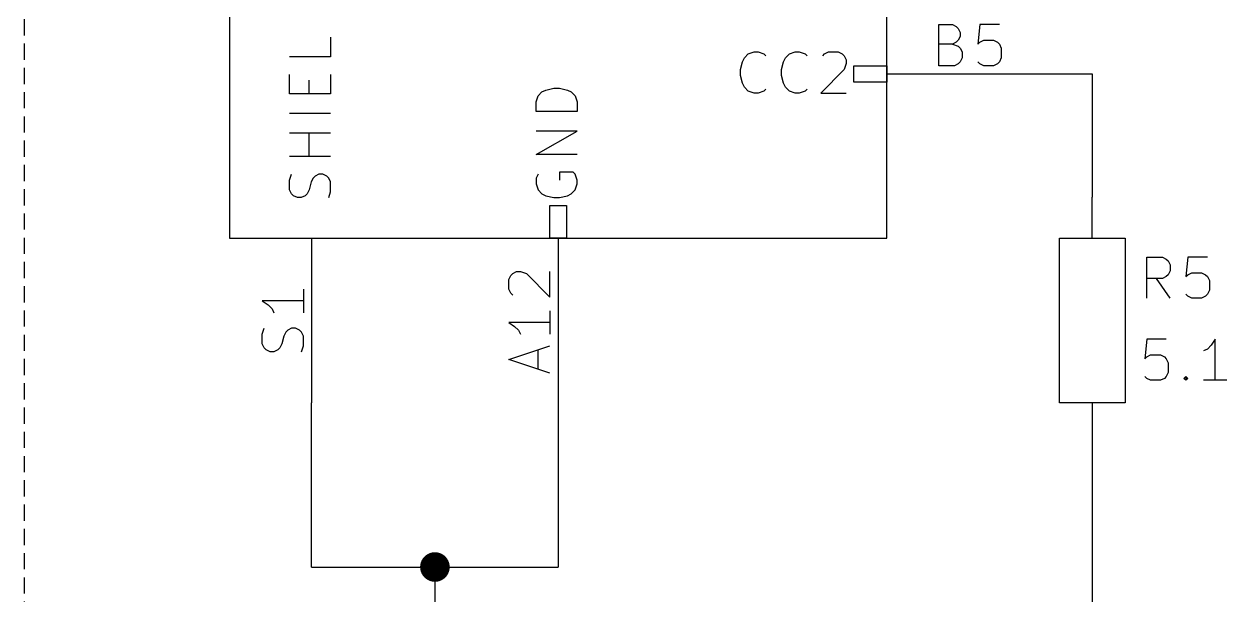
# Model space of a CAD drawing. Header units: millimetres. Extents: x 10 to 287, y -200 to -10.
# Drawn here: x 88.9 to 126.08, y -176.12 to -158.48 of the extents above; entities that cross this region are included whole.
import ezdxf

# ---------------------------------------------------------------- set-up
doc = ezdxf.new("R2010")
doc.units = ezdxf.units.MM
doc.linetypes.add('DASHED', pattern=[0.75, 0.5, -0.25])
for name, color, linetype in [('CYAN', 134, 'CONTINUOUS'), ('GREEN', 94, 'CONTINUOUS'), ('LIGHTBLUE', 172, 'CONTINUOUS'), ('RED', 14, 'CONTINUOUS'), ('WHITE', 250, 'CONTINUOUS')]:
    doc.layers.add(name, color=color, linetype=linetype)

msp = doc.modelspace()

# ---------------------------------------------------------------- linework, layer by layer
at = {"layer": 'CYAN', "linetype": 'CONTINUOUS'}
for p, q in [((98.3775, -158.883), (98.3775, -159.4878)), ((98.3775, -158.883), (98.3775, -159.4878)), ((98.3775, -159.4878), (97.1075, -159.4878)), ((98.3775, -159.4878), (97.1075, -159.4878)), ((111.1673, -159.519), (111.2883, -159.398)), ((111.1673, -159.519), (111.2883, -159.398)), ((111.2883, -159.398), (111.4697, -159.3375)), ((111.2883, -159.398), (111.4697, -159.3375)), ((111.4697, -159.3375), (111.5906, -159.3375)), ((111.4697, -159.3375), (111.5906, -159.3375)), ((111.5906, -159.3375), (111.7721, -159.398)), ((111.5906, -159.3375), (111.7721, -159.398)), ((111.7721, -159.398), (111.8325, -159.4585)), ((111.7721, -159.398), (111.8325, -159.4585)), ((112.4373, -159.519), (112.5583, -159.398)), ((112.4373, -159.519), (112.5583, -159.398)), ((112.5583, -159.398), (112.7397, -159.3375)), ((112.5583, -159.398), (112.7397, -159.3375)), ((112.7397, -159.3375), (112.8606, -159.3375)), ((112.7397, -159.3375), (112.8606, -159.3375)), ((112.8606, -159.3375), (113.0421, -159.398)), ((112.8606, -159.3375), (113.0421, -159.398)), ((113.0421, -159.398), (113.1025, -159.4585)), ((113.0421, -159.398), (113.1025, -159.4585)), ((113.5864, -159.4585), (113.6468, -159.398)), ((113.5864, -159.4585), (113.6468, -159.398)), ((113.6468, -159.398), (113.7678, -159.3375)), ((113.6468, -159.398), (113.7678, -159.3375)), ((113.7678, -159.3375), (114.0702, -159.3375)), ((113.7678, -159.3375), (114.0702, -159.3375)), ((114.0702, -159.3375), (114.1911, -159.398)), ((114.0702, -159.3375), (114.1911, -159.398)), ((114.1911, -159.398), (114.2516, -159.4585)), ((114.1911, -159.398), (114.2516, -159.4585)), ((114.2516, -159.4585), (114.3121, -159.5794)), ((114.2516, -159.4585), (114.3121, -159.5794)), ((111.0464, -159.8818), (111.1068, -159.6399)), ((111.0464, -159.8818), (111.1068, -159.6399)), ((111.0464, -160.0632), (111.0464, -159.8818)), ((111.0464, -160.0632), (111.0464, -159.8818)), ((111.1068, -159.6399), (111.1673, -159.519)), ((111.1068, -159.6399), (111.1673, -159.519)), ((112.3164, -159.8818), (112.3768, -159.6399)), ((112.3164, -159.8818), (112.3768, -159.6399)), ((112.3164, -160.0632), (112.3164, -159.8818)), ((112.3164, -160.0632), (112.3164, -159.8818)), ((112.3768, -159.6399), (112.4373, -159.519)), ((112.3768, -159.6399), (112.4373, -159.519)), ((114.2516, -159.8818), (113.5259, -160.6075)), ((114.2516, -159.8818), (113.5259, -160.6075)), ((114.3121, -159.7004), (114.2516, -159.8818)), ((114.3121, -159.7004), (114.2516, -159.8818)), ((114.3121, -159.5794), (114.3121, -159.7004)), ((114.3121, -159.5794), (114.3121, -159.7004)), ((97.1075, -160.6368), (97.1075, -160.032)), ((97.1075, -160.6368), (97.1075, -160.032)), ((97.7123, -160.6368), (97.7123, -160.2134)), ((97.7123, -160.6368), (97.7123, -160.2134)), ((98.3775, -160.032), (98.3775, -160.6368)), ((98.3775, -160.032), (98.3775, -160.6368)), ((111.1068, -160.3051), (111.0464, -160.0632)), ((111.1068, -160.3051), (111.0464, -160.0632)), ((112.3768, -160.3051), (112.3164, -160.0632)), ((112.3768, -160.3051), (112.3164, -160.0632)), ((104.788, -160.6973), (104.909, -160.5763)), ((104.788, -160.6973), (104.909, -160.5763)), ((104.909, -160.5763), (105.0299, -160.5158)), ((104.909, -160.5763), (105.0299, -160.5158)), ((105.0299, -160.5158), (105.2718, -160.4554)), ((105.0299, -160.5158), (105.2718, -160.4554)), ((105.2718, -160.4554), (105.4532, -160.4554)), ((105.2718, -160.4554), (105.4532, -160.4554)), ((105.4532, -160.4554), (105.6951, -160.5158)), ((105.4532, -160.4554), (105.6951, -160.5158)), ((105.6951, -160.5158), (105.8161, -160.5763)), ((105.6951, -160.5158), (105.8161, -160.5763)), ((105.8161, -160.5763), (105.9371, -160.6973)), ((105.8161, -160.5763), (105.9371, -160.6973)), ((111.1673, -160.4261), (111.1068, -160.3051)), ((111.1673, -160.4261), (111.1068, -160.3051)), ((111.2883, -160.5471), (111.1673, -160.4261)), ((111.2883, -160.5471), (111.1673, -160.4261)), ((111.4697, -160.6075), (111.2883, -160.5471)), ((111.4697, -160.6075), (111.2883, -160.5471)), ((111.5906, -160.6075), (111.4697, -160.6075)), ((111.5906, -160.6075), (111.4697, -160.6075)), ((111.7721, -160.5471), (111.5906, -160.6075)), ((111.7721, -160.5471), (111.5906, -160.6075)), ((111.8325, -160.4866), (111.7721, -160.5471)), ((111.8325, -160.4866), (111.7721, -160.5471)), ((112.4373, -160.4261), (112.3768, -160.3051)), ((112.4373, -160.4261), (112.3768, -160.3051)), ((112.5583, -160.5471), (112.4373, -160.4261)), ((112.5583, -160.5471), (112.4373, -160.4261)), ((112.7397, -160.6075), (112.5583, -160.5471)), ((112.7397, -160.6075), (112.5583, -160.5471)), ((112.8606, -160.6075), (112.7397, -160.6075)), ((112.8606, -160.6075), (112.7397, -160.6075)), ((113.0421, -160.5471), (112.8606, -160.6075)), ((113.0421, -160.5471), (112.8606, -160.6075)), ((113.1025, -160.4866), (113.0421, -160.5471)), ((113.1025, -160.4866), (113.0421, -160.5471)), ((113.5259, -160.6075), (114.3121, -160.6075)), ((113.5259, -160.6075), (114.3121, -160.6075)), ((98.3775, -160.6368), (97.1075, -160.6368)), ((98.3775, -160.6368), (97.1075, -160.6368)), ((104.7275, -160.8787), (104.788, -160.6973)), ((104.7275, -160.8787), (104.788, -160.6973)), ((104.7275, -161.1811), (104.7275, -160.8787)), ((104.7275, -161.1811), (104.7275, -160.8787)), ((105.9371, -160.6973), (105.9975, -160.8787)), ((105.9371, -160.6973), (105.9975, -160.8787)), ((105.9975, -160.8787), (105.9975, -161.1811)), ((105.9975, -160.8787), (105.9975, -161.1811)), ((98.3775, -161.2416), (97.1075, -161.2416)), ((98.3775, -161.2416), (97.1075, -161.2416)), ((105.9975, -161.1811), (104.7275, -161.1811)), ((105.9975, -161.1811), (104.7275, -161.1811)), ((98.3775, -161.8464), (97.1075, -161.8464)), ((98.3775, -161.8464), (97.1075, -161.8464)), ((97.7123, -162.5721), (97.7123, -161.8464)), ((97.7123, -162.5721), (97.7123, -161.8464)), ((104.7275, -162.5116), (105.9975, -161.7859)), ((105.9975, -161.7859), (104.7275, -161.7859)), ((104.7275, -162.5116), (105.9975, -161.7859)), ((105.9975, -161.7859), (104.7275, -161.7859)), ((98.3775, -162.5721), (97.1075, -162.5721)), ((98.3775, -162.5721), (97.1075, -162.5721)), ((105.9975, -162.5116), (104.7275, -162.5116)), ((105.9975, -162.5116), (104.7275, -162.5116)), ((97.1075, -163.2978), (97.168, -163.1163)), ((97.1075, -163.2978), (97.168, -163.1163)), ((97.8937, -163.1768), (97.8332, -163.2373)), ((97.8937, -163.1768), (97.8332, -163.2373)), ((98.0147, -163.1163), (97.8937, -163.1768)), ((98.0147, -163.1163), (97.8937, -163.1768)), ((98.1356, -163.1163), (98.0147, -163.1163)), ((98.1356, -163.1163), (98.0147, -163.1163)), ((98.2566, -163.1768), (98.1356, -163.1163)), ((98.2566, -163.1768), (98.1356, -163.1163)), ((98.3171, -163.2373), (98.2566, -163.1768)), ((98.3171, -163.2373), (98.2566, -163.1768)), ((104.788, -163.1163), (104.7275, -163.2373)), ((104.788, -163.1163), (104.7275, -163.2373)), ((105.8766, -163.0559), (105.4532, -163.0559)), ((105.4532, -163.0559), (105.4532, -163.2978)), ((105.8766, -163.0559), (105.4532, -163.0559)), ((105.4532, -163.0559), (105.4532, -163.2978)), ((105.9371, -163.1163), (105.8766, -163.0559)), ((105.9371, -163.1163), (105.8766, -163.0559)), ((105.9975, -163.2978), (105.9371, -163.1163)), ((105.9975, -163.2978), (105.9371, -163.1163)), ((97.1075, -163.6001), (97.1075, -163.2978)), ((97.1075, -163.6001), (97.1075, -163.2978)), ((97.168, -163.7211), (97.1075, -163.6001)), ((97.168, -163.7211), (97.1075, -163.6001)), ((97.7123, -163.6001), (97.6518, -163.7211)), ((97.7123, -163.6001), (97.6518, -163.7211)), ((97.7728, -163.3582), (97.7123, -163.6001)), ((97.7728, -163.3582), (97.7123, -163.6001)), ((97.8332, -163.2373), (97.7728, -163.3582)), ((97.8332, -163.2373), (97.7728, -163.3582)), ((98.3775, -163.3582), (98.3171, -163.2373)), ((98.3775, -163.3582), (98.3171, -163.2373)), ((98.3775, -163.6606), (98.3775, -163.3582)), ((98.3775, -163.6606), (98.3775, -163.3582)), ((104.7275, -163.2373), (104.7275, -163.4187)), ((104.7275, -163.2373), (104.7275, -163.4187)), ((104.7275, -163.4187), (104.788, -163.6001)), ((104.7275, -163.4187), (104.788, -163.6001)), ((104.788, -163.6001), (104.909, -163.7211)), ((104.788, -163.6001), (104.909, -163.7211)), ((105.8161, -163.7211), (105.9371, -163.6001)), ((105.8161, -163.7211), (105.9371, -163.6001)), ((105.9371, -163.6001), (105.9975, -163.4187)), ((105.9371, -163.6001), (105.9975, -163.4187)), ((105.9975, -163.4187), (105.9975, -163.2978)), ((105.9975, -163.4187), (105.9975, -163.2978)), ((97.2285, -163.7816), (97.168, -163.7211)), ((97.2285, -163.7816), (97.168, -163.7211)), ((97.3494, -163.842), (97.2285, -163.7816)), ((97.3494, -163.842), (97.2285, -163.7816)), ((97.4704, -163.842), (97.3494, -163.842)), ((97.4704, -163.842), (97.3494, -163.842)), ((97.5913, -163.7816), (97.4704, -163.842)), ((97.5913, -163.7816), (97.4704, -163.842)), ((97.6518, -163.7211), (97.5913, -163.7816)), ((97.6518, -163.7211), (97.5913, -163.7816)), ((98.3171, -163.842), (98.3775, -163.6606)), ((98.3171, -163.842), (98.3775, -163.6606)), ((104.909, -163.7211), (105.0299, -163.7816)), ((104.909, -163.7211), (105.0299, -163.7816)), ((105.0299, -163.7816), (105.2718, -163.842)), ((105.0299, -163.7816), (105.2718, -163.842)), ((105.2718, -163.842), (105.4532, -163.842)), ((105.2718, -163.842), (105.4532, -163.842)), ((105.4532, -163.842), (105.6951, -163.7816)), ((105.4532, -163.842), (105.6951, -163.7816)), ((105.6951, -163.7816), (105.8161, -163.7211)), ((105.6951, -163.7816), (105.8161, -163.7211)), ((123.6035, -166.9492), (123.6035, -165.6792)), ((123.6035, -165.6792), (124.0873, -165.6792)), ((123.6035, -166.9492), (123.6035, -165.6792)), ((123.6035, -165.6792), (124.0873, -165.6792)), ((124.0873, -165.6792), (124.2083, -165.7397)), ((124.0873, -165.6792), (124.2083, -165.7397)), ((124.2083, -165.7397), (124.2688, -165.8002)), ((124.2083, -165.7397), (124.2688, -165.8002)), ((124.2688, -165.8002), (124.3292, -165.9211)), ((124.2688, -165.8002), (124.3292, -165.9211)), ((124.8735, -165.6792), (124.8131, -166.284)), ((124.8735, -165.6792), (124.8131, -166.284)), ((125.4783, -165.6792), (124.8735, -165.6792)), ((125.4783, -165.6792), (124.8735, -165.6792)), ((124.3292, -166.1026), (124.2688, -166.2235)), ((124.3292, -166.1026), (124.2688, -166.2235)), ((124.3292, -165.9211), (124.3292, -166.1026)), ((124.3292, -165.9211), (124.3292, -166.1026)), ((124.8735, -166.2235), (124.9945, -166.163)), ((124.8735, -166.2235), (124.9945, -166.163)), ((124.9945, -166.163), (125.2969, -166.163)), ((124.9945, -166.163), (125.2969, -166.163)), ((125.2969, -166.163), (125.4178, -166.2235)), ((125.2969, -166.163), (125.4178, -166.2235)), ((124.0873, -166.3445), (123.6035, -166.3445)), ((124.0873, -166.3445), (123.6035, -166.3445)), ((124.3292, -166.9492), (123.9059, -166.3445)), ((124.3292, -166.9492), (123.9059, -166.3445)), ((124.2083, -166.284), (124.0873, -166.3445)), ((124.2083, -166.284), (124.0873, -166.3445)), ((124.2688, -166.2235), (124.2083, -166.284)), ((124.2688, -166.2235), (124.2083, -166.284)), ((124.8131, -166.284), (124.8735, -166.2235)), ((124.8131, -166.284), (124.8735, -166.2235)), ((125.4178, -166.2235), (125.4783, -166.284)), ((125.4178, -166.2235), (125.4783, -166.284)), ((125.4783, -166.284), (125.5388, -166.4049)), ((125.4783, -166.284), (125.5388, -166.4049)), ((125.5388, -166.4049), (125.5388, -166.7073)), ((125.5388, -166.4049), (125.5388, -166.7073)), ((124.8735, -166.8888), (124.8131, -166.8283)), ((124.8735, -166.8888), (124.8131, -166.8283)), ((124.9945, -166.9492), (124.8735, -166.8888)), ((124.9945, -166.9492), (124.8735, -166.8888)), ((125.2969, -166.9492), (124.9945, -166.9492)), ((125.2969, -166.9492), (124.9945, -166.9492)), ((125.4178, -166.8888), (125.2969, -166.9492)), ((125.4178, -166.8888), (125.2969, -166.9492)), ((125.4783, -166.8283), (125.4178, -166.8888)), ((125.4783, -166.8283), (125.4178, -166.8888)), ((125.5388, -166.7073), (125.4783, -166.8283)), ((125.5388, -166.7073), (125.4783, -166.8283)), ((123.6035, -168.2192), (123.5431, -168.824)), ((123.6035, -168.2192), (123.5431, -168.824)), ((124.2083, -168.2192), (123.6035, -168.2192)), ((124.2083, -168.2192), (123.6035, -168.2192)), ((125.5993, -168.4007), (125.4783, -168.5216)), ((125.5993, -168.4007), (125.4783, -168.5216)), ((125.7202, -168.2192), (125.5993, -168.4007)), ((125.7202, -168.2192), (125.5993, -168.4007)), ((125.7202, -169.4892), (125.7202, -168.2192)), ((125.7202, -169.4892), (125.7202, -168.2192)), ((123.5431, -168.824), (123.6035, -168.7635)), ((123.5431, -168.824), (123.6035, -168.7635)), ((123.6035, -168.7635), (123.7245, -168.703)), ((123.6035, -168.7635), (123.7245, -168.703)), ((123.7245, -168.703), (124.0269, -168.703)), ((123.7245, -168.703), (124.0269, -168.703)), ((124.0269, -168.703), (124.1478, -168.7635)), ((124.0269, -168.703), (124.1478, -168.7635)), ((124.1478, -168.7635), (124.2083, -168.824)), ((124.1478, -168.7635), (124.2083, -168.824)), ((125.4783, -168.5216), (125.3574, -168.5821)), ((125.4783, -168.5216), (125.3574, -168.5821)), ((124.2083, -168.824), (124.2688, -168.9449)), ((124.2083, -168.824), (124.2688, -168.9449)), ((124.2688, -168.9449), (124.2688, -169.2473)), ((124.2688, -168.9449), (124.2688, -169.2473)), ((123.6035, -169.4288), (123.5431, -169.3683)), ((123.6035, -169.4288), (123.5431, -169.3683)), ((123.7245, -169.4892), (123.6035, -169.4288)), ((123.7245, -169.4892), (123.6035, -169.4288)), ((124.0269, -169.4892), (123.7245, -169.4892)), ((124.0269, -169.4892), (123.7245, -169.4892)), ((124.1478, -169.4288), (124.0269, -169.4892)), ((124.1478, -169.4288), (124.0269, -169.4892)), ((124.2083, -169.3683), (124.1478, -169.4288)), ((124.2083, -169.3683), (124.1478, -169.4288)), ((124.2688, -169.2473), (124.2083, -169.3683)), ((124.2688, -169.2473), (124.2083, -169.3683)), ((124.7526, -169.4288), (124.813, -169.3683)), ((124.7526, -169.4288), (124.813, -169.3683)), ((124.813, -169.4892), (124.7526, -169.4288)), ((124.813, -169.4892), (124.7526, -169.4288)), ((124.813, -169.3683), (124.8735, -169.4288)), ((124.813, -169.3683), (124.813, -169.4892)), ((124.813, -169.3683), (124.8735, -169.4288)), ((124.813, -169.3683), (124.813, -169.4892)), ((124.8735, -169.4288), (124.813, -169.4892)), ((124.8735, -169.4288), (124.813, -169.4892)), ((126.0831, -169.4892), (125.3574, -169.4892)), ((126.0831, -169.4892), (125.3574, -169.4892))]:
    msp.add_line(p, q, dxfattribs=at)
at = {"layer": 'GREEN', "linetype": 'CONTINUOUS'}
for p, q in [((120.65, -160.02), (121.92, -160.02)), ((121.92, -160.02), (121.92, -163.83)), ((97.79, -175.26), (97.79, -170.18)), ((105.41, -170.18), (105.41, -175.26)), ((121.92, -171.45), (121.92, -176.53)), ((97.79, -175.26), (101.6, -175.26)), ((101.6, -175.26), (105.41, -175.26)), ((101.6, -175.26), (101.6, -177.8))]:
    msp.add_line(p, q, dxfattribs=at)
at = {"layer": 'GREEN', "const_width": 0.4572}
msp.add_lwpolyline([(101.3714, -175.26, 1), (101.8286, -175.26, 1)], format="xyb", close=True, dxfattribs=at)
at = {"layer": 'LIGHTBLUE', "linetype": 'DASHED'}
msp.add_line((88.9, -132.08), (88.9, -185.42), dxfattribs=at)
at = {"layer": 'RED', "linetype": 'CONTINUOUS'}
for p, q in [((95.25, -139.7), (95.25, -165.1)), ((115.57, -165.1), (115.57, -139.7)), ((117.1726, -159.7629), (117.1726, -158.4929)), ((117.1726, -158.4929), (117.596, -158.4929)), ((117.1726, -159.7629), (117.1726, -158.4929)), ((117.1726, -158.4929), (117.596, -158.4929)), ((117.596, -158.4929), (117.7169, -158.5534)), ((117.596, -158.4929), (117.7169, -158.5534)), ((117.7169, -158.5534), (117.7774, -158.6139)), ((117.7169, -158.5534), (117.7774, -158.6139)), ((117.7774, -158.6139), (117.8379, -158.7348)), ((117.7774, -158.6139), (117.8379, -158.7348)), ((117.8379, -158.7348), (117.8379, -158.8558)), ((117.8379, -158.7348), (117.8379, -158.8558)), ((118.4426, -158.4929), (118.3822, -159.0977)), ((118.4426, -158.4929), (118.3822, -159.0977)), ((119.0474, -158.4929), (118.4426, -158.4929)), ((119.0474, -158.4929), (118.4426, -158.4929)), ((117.596, -159.0977), (117.1726, -159.0977)), ((117.596, -159.0977), (117.1726, -159.0977)), ((117.7169, -159.0372), (117.596, -159.0977)), ((117.7169, -159.0372), (117.596, -159.0977)), ((117.596, -159.0977), (117.7774, -159.1582)), ((117.596, -159.0977), (117.7774, -159.1582)), ((117.7774, -158.9767), (117.7169, -159.0372)), ((117.7774, -158.9767), (117.7169, -159.0372)), ((117.8379, -158.8558), (117.7774, -158.9767)), ((117.8379, -158.8558), (117.7774, -158.9767)), ((118.3822, -159.0977), (118.4426, -159.0372)), ((118.3822, -159.0977), (118.4426, -159.0372)), ((118.4426, -159.0372), (118.5636, -158.9767)), ((118.4426, -159.0372), (118.5636, -158.9767)), ((118.5636, -158.9767), (118.866, -158.9767)), ((118.5636, -158.9767), (118.866, -158.9767)), ((118.866, -158.9767), (118.9869, -159.0372)), ((118.866, -158.9767), (118.9869, -159.0372)), ((118.9869, -159.0372), (119.0474, -159.0977)), ((118.9869, -159.0372), (119.0474, -159.0977)), ((119.0474, -159.0977), (119.1079, -159.2186)), ((119.0474, -159.0977), (119.1079, -159.2186)), ((117.7774, -159.1582), (117.8379, -159.2186)), ((117.7774, -159.1582), (117.8379, -159.2186)), ((117.8379, -159.2186), (117.8983, -159.3396)), ((117.8379, -159.2186), (117.8983, -159.3396)), ((117.8983, -159.3396), (117.8983, -159.521)), ((117.8983, -159.3396), (117.8983, -159.521)), ((119.1079, -159.2186), (119.1079, -159.521)), ((119.1079, -159.2186), (119.1079, -159.521)), ((114.554, -160.274), (114.554, -159.766)), ((114.554, -159.766), (115.57, -159.766)), ((115.57, -159.766), (115.57, -160.274)), ((117.6564, -159.7629), (117.1726, -159.7629)), ((117.6564, -159.7629), (117.1726, -159.7629)), ((117.7774, -159.7025), (117.6564, -159.7629)), ((117.7774, -159.7025), (117.6564, -159.7629)), ((117.8379, -159.642), (117.7774, -159.7025)), ((117.8379, -159.642), (117.7774, -159.7025)), ((117.8983, -159.521), (117.8379, -159.642)), ((117.8983, -159.521), (117.8379, -159.642)), ((118.4426, -159.7025), (118.3822, -159.642)), ((118.4426, -159.7025), (118.3822, -159.642)), ((118.5636, -159.7629), (118.4426, -159.7025)), ((118.5636, -159.7629), (118.4426, -159.7025)), ((118.866, -159.7629), (118.5636, -159.7629)), ((118.866, -159.7629), (118.5636, -159.7629)), ((118.9869, -159.7025), (118.866, -159.7629)), ((118.9869, -159.7025), (118.866, -159.7629)), ((119.0474, -159.642), (118.9869, -159.7025)), ((119.0474, -159.642), (118.9869, -159.7025)), ((119.1079, -159.521), (119.0474, -159.642)), ((119.1079, -159.521), (119.0474, -159.642)), ((115.57, -160.02), (120.65, -160.02)), ((115.57, -160.02), (120.65, -160.02)), ((115.57, -160.274), (114.554, -160.274)), ((121.92, -165.1), (121.92, -163.83)), ((121.92, -165.1), (121.92, -163.83)), ((105.156, -165.1), (105.156, -164.084)), ((105.156, -164.084), (105.664, -164.084)), ((105.664, -164.084), (105.664, -165.1)), ((95.25, -165.1), (115.57, -165.1)), ((97.79, -165.1), (97.79, -170.18)), ((97.79, -165.1), (97.79, -170.18)), ((105.664, -165.1), (105.156, -165.1)), ((105.41, -165.1), (105.41, -170.18)), ((105.41, -165.1), (105.41, -170.18)), ((120.904, -170.18), (120.904, -165.1)), ((120.904, -165.1), (122.936, -165.1)), ((122.936, -165.1), (122.936, -170.18)), ((103.9434, -166.249), (104.0039, -166.1885)), ((103.9434, -166.249), (104.0039, -166.1885)), ((104.0039, -166.1885), (104.1248, -166.128)), ((104.0039, -166.1885), (104.1248, -166.128)), ((104.1248, -166.128), (104.2458, -166.128)), ((104.1248, -166.128), (104.2458, -166.128)), ((104.2458, -166.128), (104.4272, -166.1885)), ((104.2458, -166.128), (104.4272, -166.1885)), ((104.4272, -166.1885), (105.1529, -166.9142)), ((104.4272, -166.1885), (105.1529, -166.9142)), ((105.1529, -166.9142), (105.1529, -166.128)), ((105.1529, -166.9142), (105.1529, -166.128)), ((103.8829, -166.3699), (103.9434, -166.249)), ((103.8829, -166.3699), (103.9434, -166.249)), ((103.8829, -166.6723), (103.8829, -166.3699)), ((103.8829, -166.6723), (103.8829, -166.3699)), ((97.5329, -166.6723), (97.5329, -167.398)), ((97.5329, -166.6723), (97.5329, -167.398)), ((103.9434, -166.7933), (103.8829, -166.6723)), ((103.9434, -166.7933), (103.8829, -166.6723)), ((104.0039, -166.8537), (103.9434, -166.7933)), ((104.0039, -166.8537), (103.9434, -166.7933)), ((97.5329, -167.0352), (96.2629, -167.0352)), ((96.2629, -167.0352), (96.4444, -167.1561)), ((97.5329, -167.0352), (96.2629, -167.0352)), ((96.2629, -167.0352), (96.4444, -167.1561)), ((96.4444, -167.1561), (96.5653, -167.2771)), ((96.4444, -167.1561), (96.5653, -167.2771)), ((96.5653, -167.2771), (96.6258, -167.398)), ((96.5653, -167.2771), (96.6258, -167.398)), ((105.1529, -167.3375), (105.1529, -168.0632)), ((105.1529, -167.3375), (105.1529, -168.0632)), ((96.2629, -168.0633), (96.3234, -167.8818)), ((96.2629, -168.0633), (96.3234, -167.8818)), ((96.2629, -168.3656), (96.2629, -168.0633)), ((96.2629, -168.3656), (96.2629, -168.0633)), ((96.9886, -168.0028), (96.9282, -168.1237)), ((96.9886, -168.0028), (96.9282, -168.1237)), ((97.0491, -167.9423), (96.9886, -168.0028)), ((97.0491, -167.9423), (96.9886, -168.0028)), ((97.1701, -167.8818), (97.0491, -167.9423)), ((97.1701, -167.8818), (97.0491, -167.9423)), ((97.291, -167.8818), (97.1701, -167.8818)), ((97.291, -167.8818), (97.1701, -167.8818)), ((97.412, -167.9423), (97.291, -167.8818)), ((97.412, -167.9423), (97.291, -167.8818)), ((97.4725, -168.0028), (97.412, -167.9423)), ((97.4725, -168.0028), (97.412, -167.9423)), ((97.5329, -168.1237), (97.4725, -168.0028)), ((97.5329, -168.1237), (97.4725, -168.0028)), ((105.1529, -167.7004), (103.8829, -167.7004)), ((103.8829, -167.7004), (104.0644, -167.8213)), ((105.1529, -167.7004), (103.8829, -167.7004)), ((103.8829, -167.7004), (104.0644, -167.8213)), ((104.0644, -167.8213), (104.1853, -167.9423)), ((104.0644, -167.8213), (104.1853, -167.9423)), ((104.1853, -167.9423), (104.2458, -168.0632)), ((104.1853, -167.9423), (104.2458, -168.0632)), ((96.3234, -168.4866), (96.2629, -168.3656)), ((96.3234, -168.4866), (96.2629, -168.3656)), ((96.8677, -168.3656), (96.8072, -168.4866)), ((96.8677, -168.3656), (96.8072, -168.4866)), ((96.9282, -168.1237), (96.8677, -168.3656)), ((96.9282, -168.1237), (96.8677, -168.3656)), ((97.4725, -168.6075), (97.5329, -168.4261)), ((97.4725, -168.6075), (97.5329, -168.4261)), ((97.5329, -168.4261), (97.5329, -168.1237)), ((97.5329, -168.4261), (97.5329, -168.1237)), ((103.8829, -168.8495), (105.1529, -168.4261)), ((103.8829, -168.8495), (105.1529, -168.4261)), ((96.3839, -168.5471), (96.3234, -168.4866)), ((96.3839, -168.5471), (96.3234, -168.4866)), ((96.5048, -168.6075), (96.3839, -168.5471)), ((96.5048, -168.6075), (96.3839, -168.5471)), ((96.6258, -168.6075), (96.5048, -168.6075)), ((96.6258, -168.6075), (96.5048, -168.6075)), ((96.7467, -168.5471), (96.6258, -168.6075)), ((96.7467, -168.5471), (96.6258, -168.6075)), ((96.8072, -168.4866), (96.7467, -168.5471)), ((96.8072, -168.4866), (96.7467, -168.5471)), ((104.7901, -169.1518), (104.7901, -168.5471)), ((104.7901, -169.1518), (104.7901, -168.5471)), ((105.1529, -169.2728), (103.8829, -168.8495)), ((105.1529, -169.2728), (103.8829, -168.8495)), ((122.936, -170.18), (120.904, -170.18)), ((121.92, -170.18), (121.92, -171.45)), ((121.92, -170.18), (121.92, -171.45))]:
    msp.add_line(p, q, dxfattribs=at)
at = {"layer": 'WHITE', "linetype": 'CONTINUOUS'}
for p, q in [((95.25, -139.7), (95.25, -165.1)), ((115.57, -165.1), (115.57, -139.7)), ((95.25, -165.1), (115.57, -165.1))]:
    msp.add_line(p, q, dxfattribs=at)

doc.saveas('drawing.dxf')
